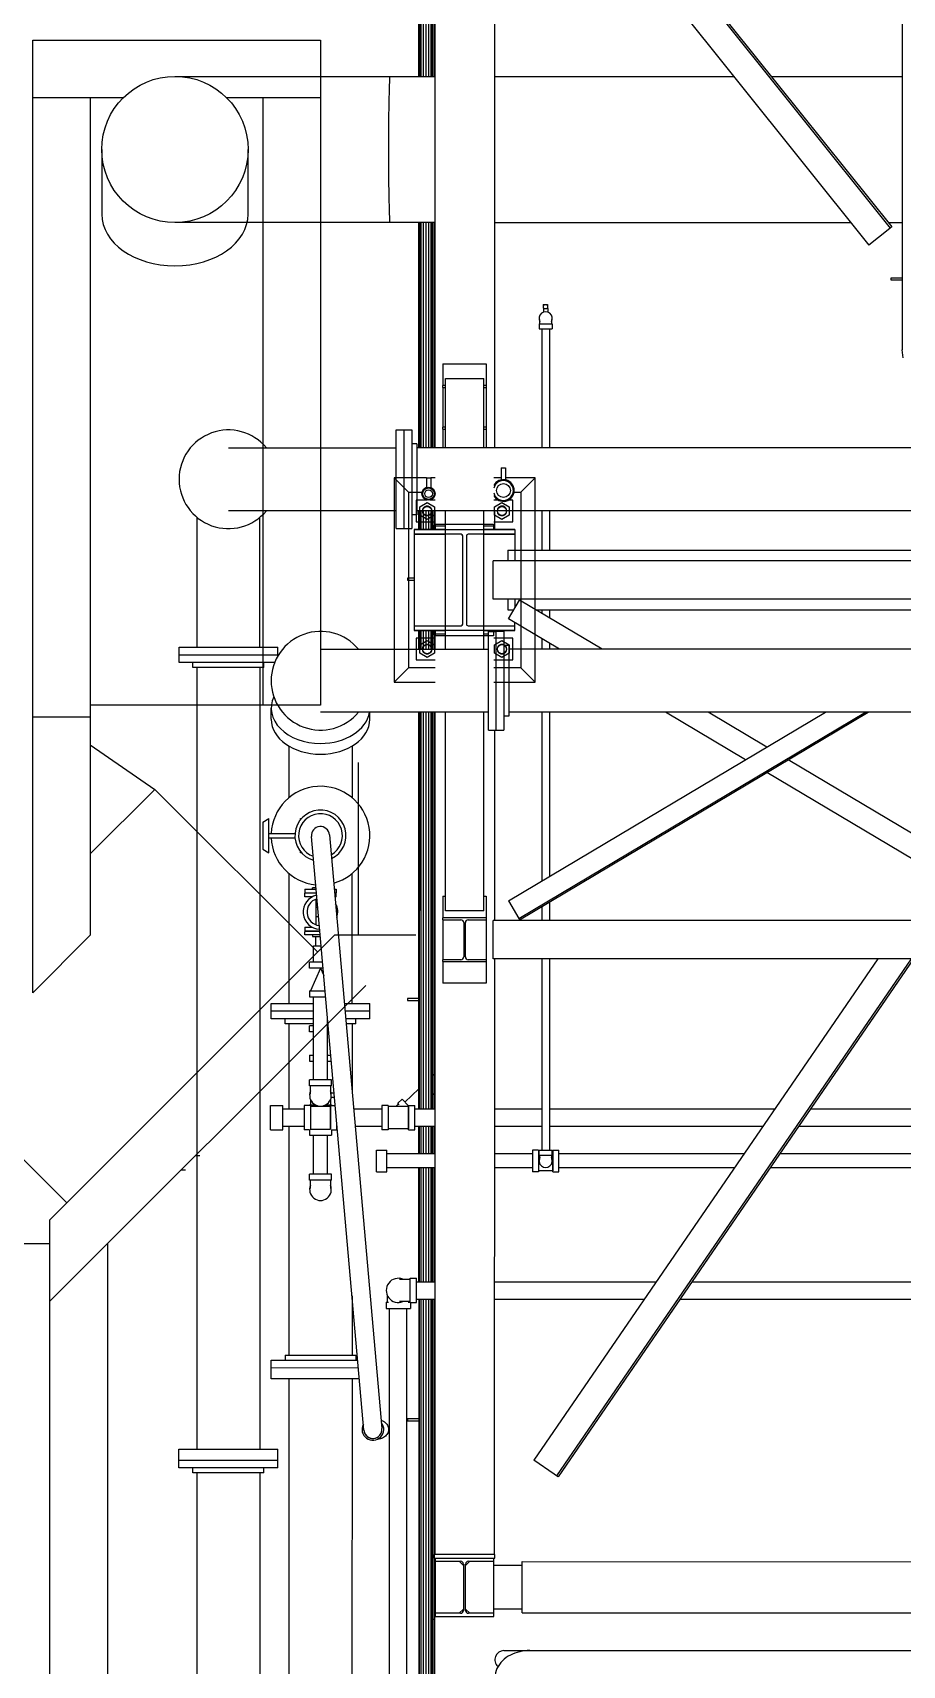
# Model space of a CAD drawing. Header units: metres. Extents: x 0 to 63075, y 0 to 44550.
# Drawn here: x 50563 to 51016, y 39129 to 39981 of the extents above; entities that cross this region are included whole.
import ezdxf

# ---------------------------------------------------------------- set-up
doc = ezdxf.new("R2010")
doc.units = ezdxf.units.M
doc.header["$LTSCALE"] = 75
for name, color, linetype in [('GSB', 7, 'Continuous'), ('ML6', 1, 'Continuous'), ('SL1', 8, 'Continuous')]:
    doc.layers.add(name, color=color, linetype=linetype)

# ---------------------------------------------------------------- blocks, each defined once
blk = doc.blocks.new('A$C6bae614f')
at = {"layer": 'SL1'}
for p, q in [((352211.4, 40905), (352211.6, 48118.5)), ((352213.5, 48142.8), (352213.2, 40905)), ((352218.8, 48144.6), (352218.5, 40905)), ((352226.7, 48145.7), (352226.4, 40905)), ((352236, 48146.1), (352235.8, 40905)), ((352245.4, 48145.7), (352245.1, 40905)), ((352253.3, 48144.6), (352253, 40905)), ((352258.6, 48118.5), (352258.3, 40905)), ((352260.4, 48118.5), (352260.2, 40905)), ((353890.2, 42253.9), (353890.1, 39954.4)), ((352265.8, 42041), (352265.8, 40905)), ((352266.8, 42041), (352266.7, 39614.5)), ((352473.8, 42041), (352473.7, 39614.5)), ((352561.4, 41987.6), (353849, 40378)), ((352566.3, 41991.6), (353853.9, 40382)), ((352486.7, 41927.9), (353774.3, 40318.3)), ((350870.2, 37720.4), (350870.3, 41030.4)), ((350870.3, 41030.4), (351870.3, 41030.4)), ((351870.3, 41030.4), (351870.2, 38720.4)), ((351364.3, 40905), (352266.8, 40905)), ((352473.8, 40905), (353305, 40904.9)), ((353435.6, 40904.9), (353890.2, 40904.9)), ((351184.5, 40830.4), (350870.3, 40830.4)), ((351070.3, 40830.4), (351070.2, 37920.4)), ((351870.3, 40830.4), (351544.1, 40830.4)), ((351670.2, 38720.4), (351670.3, 40830.4)), ((351110.3, 40651), (351110.3, 40426.1)), ((351618.3, 40426.1), (351618.3, 40651)), ((352266.8, 40397), (351364.3, 40397)), ((352211.3, 39614.5), (352211.4, 40397)), ((352213.2, 40397), (352213.2, 39614.5)), ((352218.5, 40397), (352218.5, 39614.5)), ((352226.4, 40397), (352226.4, 39614.5)), ((352235.8, 40397), (352235.7, 39614.5)), ((352245.1, 40397), (352245.1, 39614.5)), ((352253, 40397), (352253, 39614.5)), ((352258.3, 40397), (352258.3, 39614.5)), ((352260.2, 40397), (352260.1, 39614.5)), ((352265.8, 40397), (352265.7, 39614.5)), ((352473.8, 40397), (353711.3, 40396.9)), ((353842, 40396.9), (353890.2, 40396.9)), ((353841.4, 40372), (353774.3, 40318.3)), ((353849, 40378), (353841.4, 40372)), ((353853.9, 40382), (353849, 40378)), ((353851, 40204.4), (353851, 40198)), ((353890.1, 40204.4), (353851, 40204.4)), ((353851, 40198), (353890.1, 40198)), ((352643.8, 40112.1), (352658.8, 40112.3)), ((352643.8, 40112.1), (352644.2, 40085.8)), ((352658.8, 40112.3), (352659.2, 40086.1)), ((352632.3, 40045.1), (352632.3, 40059.8)), ((352671.9, 40059.8), (352671.9, 40045.1)), ((352629.1, 40045.1), (352675.1, 40045.1)), ((352629.1, 40045.1), (352629.1, 40027.6)), ((352629.1, 40027.6), (352675.1, 40027.6)), ((352638.7, 40027.6), (352638.7, 39614.5)), ((352665.4, 40027.6), (352665.4, 39614.5)), ((352675.1, 40045.1), (352675.1, 40027.6)), ((353893.3, 39926.7), (353890.1, 39954.4)), ((353890.1, 39954.4), (353892, 39954.4)), ((352295.2, 39906), (352295.2, 39831)), ((352295.2, 39906), (352445.2, 39906)), ((352445.2, 39906), (352445.2, 39831)), ((352294.2, 39831), (352294.2, 39824.4)), ((352303.7, 39831), (352294.2, 39831)), ((352303.7, 39614.5), (352303.7, 39855)), ((352303.7, 39855), (352436.7, 39855)), ((352436.7, 39614.5), (352436.7, 39855)), ((352446.2, 39831), (352436.7, 39831)), ((352446.2, 39824.4), (352446.2, 39831)), ((352294.2, 39824.4), (352303.7, 39824.4)), ((352295.2, 39824.4), (352295.2, 39685.6)), ((352436.7, 39824.4), (352446.2, 39824.4)), ((352445.2, 39824.4), (352445.2, 39685.6)), ((352133, 39333.5), (352133, 39676.4)), ((352133, 39676.4), (352186.8, 39676.4)), ((352159.9, 39333.5), (352159.9, 39676.4)), ((352186.8, 39676.4), (352186.8, 39333.5)), ((352294.2, 39685.6), (352294.2, 39679)), ((352303.7, 39685.6), (352294.2, 39685.6)), ((352294.2, 39679), (352303.7, 39679)), ((352295.2, 39679), (352295.2, 39614.5)), ((352446.2, 39685.6), (352436.7, 39685.6)), ((352436.7, 39679), (352446.2, 39679)), ((352445.2, 39679), (352445.2, 39614.5)), ((352446.2, 39679), (352446.2, 39685.6)), ((351550.3, 39614.5), (352133, 39614.5)), ((352204.3, 39628), (352186.8, 39628)), ((352204.3, 39628), (352204.3, 39381.9)), ((354696.8, 39614.4), (352204.3, 39614.5)), ((352497.7, 39545), (352512.7, 39545)), ((352497.7, 39545), (352497.7, 39502.9)), ((352512.7, 39545), (352512.7, 39502.9)), ((352175.2, 39460), (352125.2, 39510)), ((352237.7, 39510), (352125.2, 39510)), ((352125.2, 39510), (352125.2, 38800)), ((352237.7, 39510), (352252.7, 39510)), ((352237.7, 39510), (352237.7, 39476.7)), ((352252.7, 39510), (352252.7, 39476.7)), ((352268.7, 39510), (352252.7, 39510)), ((352497.7, 39510), (352471.7, 39510)), ((352615.2, 39510), (352512.7, 39510)), ((352615.2, 39510), (352565.2, 39460)), ((352615.2, 38800), (352615.2, 39510)), ((352175.2, 39460), (352175.2, 38850)), ((352175.2, 39460), (352222.8, 39460)), ((352202.7, 39432.5), (352202.7, 39357.5)), ((352240.5, 39432.5), (352202.7, 39432.5)), ((352268.7, 39432.5), (352249.9, 39432.5)), ((352267.7, 39460), (352268.7, 39460)), ((352487.9, 39432.5), (352471.7, 39432.5)), ((352537.7, 39432.5), (352522.6, 39432.5)), ((352537.7, 39357.5), (352537.7, 39432.5)), ((352542.5, 39460), (352565.2, 39460)), ((352565.2, 39460), (352565.2, 38850)), ((351440.3, 39373.1), (351440.3, 38921.9)), ((352133, 39395.4), (351550.3, 39395.4)), ((351659.4, 38921.9), (351659.4, 39373.1)), ((352204.3, 39381.9), (352186.8, 39381.9)), ((354696.8, 39395.3), (352204.3, 39395.4)), ((352211.3, 39330), (352211.3, 39395.4)), ((352213.2, 39395.4), (352213.2, 39330)), ((352214.8, 39409.6), (352240.2, 39424.3)), ((352214.8, 39380.3), (352214.8, 39409.6)), ((352240.2, 39365.6), (352214.8, 39380.3)), ((352218.5, 39395.4), (352218.5, 39330)), ((352225.2, 39402.2), (352223.6, 39395)), ((352223.6, 39395), (352225.2, 39387.7)), ((352229.8, 39408), (352225.2, 39402.2)), ((352225.2, 39387.7), (352229.8, 39381.9)), ((352226.4, 39395.4), (352226.4, 39330)), ((352236.5, 39411.2), (352229.8, 39408)), ((352229.8, 39381.9), (352236.5, 39378.7)), ((352235.7, 39395.4), (352235.7, 39330)), ((352243.9, 39411.2), (352236.5, 39411.2)), ((352236.5, 39378.7), (352243.9, 39378.7)), ((352240.2, 39424.3), (352265.7, 39409.6)), ((352265.7, 39380.3), (352240.2, 39365.6)), ((352250.6, 39408), (352243.9, 39411.2)), ((352243.9, 39378.7), (352250.6, 39381.9)), ((352245.1, 39395.4), (352245.1, 39330)), ((352255.2, 39402.2), (352250.6, 39408)), ((352250.6, 39381.9), (352255.2, 39387.7)), ((352253, 39395.4), (352253, 39330)), ((352256.9, 39395), (352255.2, 39402.2)), ((352255.2, 39387.7), (352256.9, 39395)), ((352258.3, 39395.4), (352258.3, 39330)), ((352260.1, 39395.4), (352260.1, 39330)), ((352265.7, 39409.6), (352265.7, 39380.3)), ((352265.7, 39395.4), (352265.7, 39342.5)), ((352266.7, 39395.4), (352266.7, 39342.5)), ((352303.7, 38914.5), (352303.7, 39395.4)), ((352436.7, 38914.5), (352436.7, 39395.4)), ((352473.7, 39395.4), (352473.7, 39342.5)), ((352474.8, 39409.6), (352500.2, 39424.3)), ((352474.8, 39380.3), (352474.8, 39409.6)), ((352500.2, 39365.6), (352474.8, 39380.3)), ((352485.2, 39402.2), (352483.6, 39395)), ((352483.6, 39395), (352485.2, 39387.7)), ((352489.8, 39408), (352485.2, 39402.2)), ((352485.2, 39387.7), (352489.8, 39381.9)), ((352496.5, 39411.2), (352489.8, 39408)), ((352489.8, 39381.9), (352496.5, 39378.7)), ((352503.9, 39411.2), (352496.5, 39411.2)), ((352496.5, 39378.7), (352503.9, 39378.7)), ((352500.2, 39424.3), (352525.7, 39409.6)), ((352525.7, 39380.3), (352500.2, 39365.6)), ((352510.6, 39408), (352503.9, 39411.2)), ((352503.9, 39378.7), (352510.6, 39381.9)), ((352515.2, 39402.2), (352510.6, 39408)), ((352510.6, 39381.9), (352515.2, 39387.7)), ((352516.9, 39395), (352515.2, 39402.2)), ((352515.2, 39387.7), (352516.9, 39395)), ((352525.7, 39409.6), (352525.7, 39380.3)), ((352638.7, 39395.4), (352638.7, 39258.4)), ((352665.4, 39395.4), (352665.4, 39258.4)), ((352133, 39333.5), (352186.8, 39333.5)), ((352195.2, 39330), (352545.2, 39330)), ((352195.2, 39330), (352195.2, 38980)), ((352303.7, 39330), (352195.2, 39330)), ((352202.7, 39357.5), (352268.7, 39357.5)), ((352265.7, 39346), (352265.2, 39346)), ((352265.2, 39346), (352265.2, 39330)), ((352303.7, 39342.5), (352265.2, 39342.5)), ((352269.2, 39349), (352471.2, 39349)), ((352269.2, 39330), (352269.2, 39349)), ((352475.2, 39342.5), (352436.7, 39342.5)), ((352545.2, 39330), (352436.7, 39330)), ((352471.2, 39349), (352471.2, 39330)), ((352471.7, 39357.5), (352537.7, 39357.5)), ((352475.2, 39330), (352475.2, 39342.5)), ((352545.2, 39330), (352545.2, 39221.5)), ((352358, 39314), (352195.2, 39314)), ((352195.2, 39314), (352303.7, 39314)), ((352364, 39002), (352364, 39308)), ((352376.5, 39308), (352376.5, 39002)), ((352545.2, 39314), (352382.5, 39314)), ((352436.7, 39314), (352545.2, 39314)), ((354370.2, 39221.4), (352470.2, 39221.5)), ((352470.2, 39088.5), (352470.2, 39221.5)), ((352520.2, 39258.5), (354403.7, 39258.4)), ((352520.2, 39258.5), (352520.2, 39221.5)), ((352172.2, 39161.3), (352172.2, 39155)), ((352195.2, 39161.3), (352172.2, 39161.3)), ((352172.2, 39155), (352195.2, 39155)), ((354370.2, 39088.4), (352470.2, 39088.5)), ((352520.2, 39088.5), (352520.2, 39051.5)), ((352545.2, 39088.5), (352545.2, 39057.9)), ((352520.2, 39051.5), (352541.4, 39051.5)), ((352522.6, 39019.9), (352561.6, 39085.4)), ((352848.7, 38914.5), (352561.6, 39085.4)), ((352618.6, 39051.4), (354221.8, 39051.4)), ((352638.7, 39051.4), (352638.7, 39039.5)), ((352665.4, 39051.4), (352665.4, 39023.6)), ((352195.2, 38996), (352358, 38996)), ((352195.2, 38996), (352303.7, 38996)), ((352545.2, 38980), (352195.2, 38980)), ((352195.2, 38980), (352303.7, 38980)), ((352211.3, 38914.5), (352211.3, 38980)), ((352213.2, 38980), (352213.2, 38914.5)), ((352218.5, 38980), (352218.5, 38914.5)), ((352226.4, 38980), (352226.4, 38914.5)), ((352235.7, 38980), (352235.7, 38914.5)), ((352245.1, 38980), (352245, 38914.5)), ((352253, 38980), (352253, 38914.5)), ((352258.3, 38980), (352258.3, 38914.5)), ((352260.1, 38980), (352260.1, 38914.5)), ((352265.2, 38980), (352265.2, 38964)), ((352269.2, 38961), (352269.2, 38980)), ((352382.5, 38996), (352545.2, 38996)), ((352436.7, 38996), (352545.2, 38996)), ((352436.7, 38980), (352545.2, 38980)), ((352452.9, 38633.5), (352453, 38976.4)), ((352453, 38976.4), (352479.9, 38976.4)), ((352471.2, 38980), (352471.2, 38961)), ((352475.2, 38976.4), (352475.2, 38980)), ((352479.9, 38633.5), (352479.9, 38976.4)), ((352506.8, 38976.4), (352479.9, 38976.4)), ((352506.8, 38976.4), (352506.8, 38633.5)), ((352699.7, 38914.5), (352522.6, 39019.9)), ((352545.2, 38980), (352545.2, 39006.4)), ((351378.4, 38921.9), (351721.3, 38921.9)), ((351378.4, 38868.1), (351378.4, 38921.9)), ((351721.3, 38890.6), (351721.3, 38921.9)), ((352202.7, 38952.5), (352202.7, 38877.5)), ((352268.7, 38952.5), (352202.7, 38952.5)), ((352214.8, 38929.6), (352240.2, 38944.3)), ((352214.8, 38900.3), (352214.8, 38929.6)), ((352225.2, 38922.2), (352223.5, 38915)), ((352229.8, 38928), (352225.2, 38922.2)), ((352236.5, 38931.2), (352229.8, 38928)), ((352243.9, 38931.2), (352236.5, 38931.2)), ((352240.2, 38944.3), (352265.6, 38929.6)), ((352250.6, 38928), (352243.9, 38931.2)), ((352255.2, 38922.2), (352250.6, 38928)), ((352256.9, 38915), (352255.2, 38922.2)), ((352265.2, 38967.5), (352303.7, 38967.5)), ((352265.2, 38964), (352265.7, 38964)), ((352265.6, 38929.6), (352265.6, 38900.3)), ((352265.7, 38967.5), (352265.7, 38914.5)), ((352266.7, 38967.5), (352266.7, 38914.5)), ((352471.2, 38961), (352269.2, 38961)), ((352436.7, 38967.5), (352453, 38967.5)), ((352537.7, 38952.5), (352471.7, 38952.5)), ((352474.8, 38929.6), (352500.2, 38944.3)), ((352474.8, 38900.3), (352474.8, 38929.6)), ((352485.2, 38922.2), (352483.5, 38915)), ((352489.8, 38928), (352485.2, 38922.2)), ((352496.5, 38931.2), (352489.8, 38928)), ((352503.9, 38931.2), (352496.5, 38931.2)), ((352500.2, 38944.3), (352525.6, 38929.6)), ((352510.6, 38928), (352503.9, 38931.2)), ((352524.3, 38928), (352506.8, 38928)), ((352515.2, 38922.2), (352510.6, 38928)), ((352516.9, 38915), (352515.2, 38922.2)), ((352524.3, 38928), (352524.3, 38681.9)), ((352525.6, 38929.6), (352525.6, 38900.3)), ((352537.7, 38877.5), (352537.7, 38952.5)), ((352638.7, 38950.8), (352638.7, 38914.5)), ((352665.4, 38934.9), (352665.4, 38914.5)), ((351378.4, 38895), (351721.3, 38895)), ((351710.4, 38868.1), (351378.4, 38868.1)), ((351426.8, 38850.6), (351426.8, 38868.1)), ((351672.9, 38850.6), (351672.9, 38868.1)), ((351870.3, 38914.5), (352452.9, 38914.5)), ((352202.7, 38877.5), (352268.7, 38877.5)), ((352240.2, 38885.6), (352214.8, 38900.3)), ((352223.5, 38915), (352225.2, 38907.7)), ((352225.2, 38907.7), (352229.8, 38901.9)), ((352229.8, 38901.9), (352236.5, 38898.7)), ((352236.5, 38898.7), (352243.9, 38898.7)), ((352265.6, 38900.3), (352240.2, 38885.6)), ((352243.9, 38898.7), (352250.6, 38901.9)), ((352250.6, 38901.9), (352255.2, 38907.7)), ((352255.2, 38907.7), (352256.9, 38915)), ((352471.7, 38877.5), (352537.7, 38877.5)), ((352500.2, 38885.6), (352474.8, 38900.3)), ((352483.5, 38915), (352485.2, 38907.7)), ((352485.2, 38907.7), (352489.8, 38901.9)), ((352489.8, 38901.9), (352496.5, 38898.7)), ((352496.5, 38898.7), (352503.9, 38898.7)), ((352525.6, 38900.3), (352500.2, 38885.6)), ((352503.9, 38898.7), (352510.6, 38901.9)), ((352510.6, 38901.9), (352515.2, 38907.7)), ((352515.2, 38907.7), (352516.9, 38915)), ((354696.8, 38914.4), (352524.3, 38914.5)), ((351672.9, 38850.6), (351426.8, 38850.6)), ((351440.3, 38850.6), (351440.2, 36134.4)), ((351659.4, 38850.6), (351659.3, 36134.4)), ((351698.4, 38805), (351698.4, 38805)), ((351698.4, 38805), (351698.4, 38805)), ((352175.2, 38850), (352125.2, 38800)), ((352268.7, 38850), (352175.2, 38850)), ((352565.2, 38850), (352471.7, 38850)), ((352615.2, 38800), (352565.2, 38850)), ((352125.2, 38800), (352268.7, 38800)), ((352471.7, 38800), (352615.2, 38800)), ((351870.2, 38720.4), (351070.2, 38720.4)), ((351698.4, 38670.9), (351698.4, 38709.9)), ((352452.9, 38695.4), (351870.3, 38695.5)), ((352041.3, 38670.9), (352041.3, 38695.5)), ((352211.3, 37316.7), (352211.3, 38695.4)), ((352213.2, 38695.4), (352213.1, 37316.7)), ((352218.5, 38695.4), (352218.4, 37316.7)), ((352226.4, 38695.4), (352226.3, 37316.7)), ((352235.7, 38695.4), (352235.7, 37316.7)), ((352245, 38695.4), (352245, 37316.7)), ((352253, 38695.4), (352252.9, 37316.7)), ((352258.2, 38695.4), (352258.2, 37316.7)), ((352260.1, 38695.4), (352260.1, 37316.7)), ((352265.7, 38695.4), (352265.7, 37316.7)), ((352266.7, 38695.4), (352266.6, 35769)), ((352303.7, 38005), (352303.7, 38695.4)), ((352436.7, 38005), (352436.7, 38695.4)), ((352522.6, 38040), (353623.7, 38695.4)), ((354696.8, 38695.3), (352524.3, 38695.4)), ((352559.1, 37978.6), (353763.4, 38695.4)), ((352561.5, 37974.5), (353772.7, 38695.4)), ((352638.7, 38695.4), (352638.7, 38109.1)), ((352665.4, 38695.4), (352665.3, 38125)), ((353345.7, 38529.9), (353067.7, 38695.4)), ((353420.2, 38574.3), (353216.7, 38695.4)), ((350870.2, 38679), (351070.2, 38679)), ((352524.3, 38681.9), (352506.8, 38681.9)), ((351070.2, 38582.3), (351294.5, 38427.5)), ((352452.9, 38633.5), (352506.8, 38633.5)), ((352473.7, 38633.5), (352473.7, 37971.5)), ((351760.4, 38577.6), (351760.3, 38398.7)), ((351979.4, 38577.6), (351979.3, 38398.7)), ((354317.8, 38039.9), (353494.7, 38529.9)), ((352001.5, 37920.4), (352001.6, 38520.4)), ((354278.8, 37974.5), (353420.2, 38485.6)), ((351070.2, 38203.2), (351294.5, 38427.5)), ((351294.5, 38427.5), (351860.1, 37861.8)), ((351669.8, 38313.8), (351689.8, 38326.8)), ((351669.8, 38313.8), (351669.8, 38219.8)), ((351689.8, 38206.8), (351689.8, 38326.8)), ((351799.8, 38326.8), (351804.2, 38326.8)), ((351799.8, 38321.6), (351799.8, 38326.8)), ((351689.8, 38274.3), (351781.3, 38274.3)), ((351689.8, 38259.3), (351781.3, 38259.3)), ((352020.5, 36200.7), (351838.5, 38264)), ((351901.2, 38269.6), (352083.2, 36206.2)), ((351669.8, 38219.8), (351689.8, 38206.8)), ((351799.8, 38206.8), (351799.8, 38212)), ((351804.2, 38206.8), (351799.8, 38206.8)), ((351760.3, 38134.9), (351760.3, 37683.7)), ((351979.4, 37683.7), (351979.4, 38134.9)), ((351815.9, 38081.1), (351854.6, 38081.1)), ((351815.9, 38081.1), (351815.9, 38068.4)), ((351815.9, 38068.4), (351855.7, 38068.4)), ((351842, 38081.1), (351842, 38085.9)), ((351854.2, 38085.9), (351842, 38085.9)), ((351842, 38066.8), (351842, 38068.4)), ((351853.1, 38085.9), (351853.1, 38097.7)), ((351917.8, 38081.1), (351923.8, 38081.1)), ((351919, 38068.4), (351923.8, 38068.4)), ((351923.8, 38081.1), (351923.8, 38068.4)), ((351855.9, 38066.8), (351815.9, 38066.8)), ((351815.9, 38054.1), (351815.9, 38066.8)), ((351841.4, 38054.1), (351815.9, 38054.1)), ((351853.1, 38045.2), (351853.1, 37957.3)), ((351860.3, 38016.8), (351854.3, 38016.8)), ((351854.3, 37985.8), (351854.3, 38016.8)), ((351923.8, 38066.8), (351919.1, 38066.8)), ((351923.8, 38054.1), (351920.2, 38054.1)), ((351923.8, 38054.1), (351923.8, 38066.8)), ((352295.2, 38056), (352295.2, 37981)), ((352295.2, 38056), (352303.7, 38056)), ((352436.7, 38056), (352445.2, 38056)), ((352445.2, 38056), (352445.2, 37981)), ((352522.6, 38040), (352559.1, 37978.6)), ((352638.7, 38020.4), (352638.7, 37971.4)), ((352665.3, 38036.3), (352665.3, 37971.4)), ((351854.3, 37985.8), (351863, 37985.8)), ((352294.2, 37981), (352294.2, 37974.4)), ((352446.2, 37981), (352294.2, 37981)), ((352294.2, 37974.4), (352357.3, 37974.4)), ((352295.2, 37974.4), (352295.2, 37835.6)), ((352436.7, 38005), (352303.7, 38005)), ((352367.3, 37964.4), (352367.3, 37845.6)), ((352373.1, 37845.6), (352373.1, 37964.4)), ((352383.1, 37974.4), (352446.2, 37974.4)), ((352445.2, 37974.4), (352445.2, 37835.6)), ((352446.2, 37974.4), (352446.2, 37981)), ((354670.2, 37971.4), (352470.2, 37971.5)), ((352470.2, 37838.5), (352470.2, 37971.5)), ((352559.1, 37978.6), (352561.5, 37974.5)), ((350870.2, 37720.4), (351070.2, 37920.4)), ((350930.1, 36931.9), (351918.7, 37920.4)), ((351815.9, 37948.5), (351841.4, 37948.5)), ((351815.9, 37948.5), (351815.9, 37935.8)), ((351815.9, 37935.8), (351867.4, 37935.8)), ((351867.6, 37934.2), (351815.9, 37934.2)), ((351815.9, 37921.5), (351815.9, 37934.2)), ((351868.7, 37921.5), (351815.9, 37921.5)), ((351842, 37935.8), (351842, 37934.2)), ((351842, 37921.5), (351842, 37916.7)), ((351842, 37916.7), (351869.1, 37916.7)), ((351853.1, 37883.3), (351853.1, 37916.7)), ((352201.5, 37920.4), (351918.7, 37920.4)), ((351845.7, 37883.3), (351872, 37883.3)), ((351845.7, 37826.8), (351845.7, 37883.3)), ((351877, 37826.8), (351832.1, 37826.8)), ((351832.1, 37806.2), (351832.1, 37826.8)), ((351878.9, 37806.2), (351832.1, 37806.2)), ((351869.8, 37806.2), (351835.3, 37727.4)), ((351869.8, 37806.2), (351881.1, 37780.4)), ((352294.2, 37835.6), (352294.2, 37829)), ((352357.3, 37835.6), (352294.2, 37835.6)), ((352294.2, 37829), (352446.2, 37829)), ((352295.2, 37829), (352295.2, 37754)), ((352446.2, 37835.6), (352383.1, 37835.6)), ((352445.2, 37829), (352445.2, 37754)), ((352446.2, 37829), (352446.2, 37835.6)), ((354670.2, 37838.4), (352470.2, 37838.5)), ((352473.7, 37838.5), (352473.6, 35769)), ((353805.6, 37838.4), (352610.8, 36096.2)), ((352638.7, 37838.4), (352638.6, 37173.2)), ((352665.3, 37838.4), (352665.3, 37173.2)), ((353921.6, 37838.4), (352689.7, 36042.1)), ((353929.3, 37838.4), (352694.9, 36038.5)), ((352027.6, 37746.4), (350930.1, 36649)), ((351832.1, 37727.4), (351885.8, 37727.4)), ((351832.1, 37727.4), (351832.1, 37706.8)), ((351835.3, 37727.4), (351885.8, 37727.4)), ((352445.2, 37754), (352295.2, 37754)), ((351698.4, 37629.9), (351698.4, 37683.7)), ((351698.4, 37683.7), (351845.7, 37683.7)), ((351832.1, 37706.8), (351887.6, 37706.8)), ((351845.7, 37418.4), (351845.7, 37706.8)), ((351952.9, 37683.7), (352041.3, 37683.7)), ((352041.3, 37629.9), (352041.3, 37683.7)), ((352172.2, 37700.7), (352172.2, 37694.4)), ((352211.3, 37700.7), (352172.2, 37700.7)), ((352172.2, 37694.4), (352211.3, 37694.4)), ((351845.7, 37656.8), (351698.4, 37656.8)), ((351845.7, 37629.9), (351698.4, 37629.9)), ((351746.8, 37612.4), (351746.8, 37629.9)), ((351893.9, 37418.4), (351893.9, 37635)), ((351894.4, 37629.9), (351893.9, 37629.9)), ((352041.3, 37656.8), (351955.3, 37656.8)), ((352041.3, 37629.9), (351957.7, 37629.9)), ((351992.9, 37612.4), (351992.9, 37629.9)), ((351845.7, 37612.4), (351746.8, 37612.4)), ((351760.3, 37612.4), (351760.3, 37316.8)), ((351845.7, 37605.4), (351832.1, 37605.4)), ((351832.1, 37584.8), (351832.1, 37605.4)), ((351845.7, 37584.8), (351832.1, 37584.8)), ((351895.9, 37612.4), (351893.9, 37612.4)), ((351896.6, 37605.4), (351893.9, 37605.4)), ((351898.4, 37584.8), (351893.9, 37584.8)), ((351992.9, 37612.4), (351959.2, 37612.4)), ((351979.4, 37612.4), (351979.3, 37383.9)), ((351832.1, 37504.1), (351845.7, 37504.1)), ((351832.1, 37504.1), (351832.1, 37483.4)), ((351893.9, 37504.1), (351905.5, 37504.1)), ((351832.1, 37483.4), (351845.7, 37483.4)), ((351893.9, 37483.4), (351907.3, 37483.4)), ((350988.7, 36990.5), (350564.5, 37414.7)), ((351907.5, 37418.4), (351832.1, 37418.4)), ((351832.1, 37397.7), (351832.1, 37418.4)), ((351907.5, 37397.7), (351832.1, 37397.7)), ((351835.3, 37368.4), (351835.3, 37397.7)), ((351904.4, 37397.7), (351904.4, 37368.4)), ((351907.5, 37397.7), (351907.5, 37418.4)), ((352260.1, 37432.2), (352265.7, 37437.4)), ((351832.1, 37330.8), (351852.4, 37330.8)), ((351832.1, 37330.8), (351832.1, 37328.6)), ((351835.3, 37349.1), (351835.3, 37330.8)), ((351887.2, 37330.8), (351907.5, 37330.8)), ((351904.4, 37349.1), (351904.4, 37330.8)), ((351917.2, 37371.8), (351906.8, 37371.8)), ((351918.5, 37356.8), (351906.8, 37356.8)), ((351907.5, 37330.8), (351907.5, 37328.6)), ((352140.9, 37334.7), (352131.1, 37325.4)), ((352138.8, 37337), (352153.8, 37351.1)), ((352143.6, 37331.8), (352138.8, 37337)), ((352175.1, 37328.4), (352153.8, 37351.1)), ((352163.1, 37341.2), (352211.3, 37386.4)), ((352260.1, 37366), (352265.7, 37371.3)), ((351696.2, 37244.6), (351696.2, 37328.6)), ((351696.2, 37328.6), (351738.9, 37328.6)), ((351738.9, 37244.6), (351738.9, 37328.6)), ((351812.6, 37316.8), (351738.9, 37316.8)), ((351812.6, 37328.6), (351812.6, 37244.6)), ((351834.8, 37328.6), (351812.6, 37328.6)), ((351834.8, 37328.6), (351834.8, 37246.7)), ((351904.8, 37325.4), (351834.8, 37325.5)), ((351904.8, 37246.7), (351904.8, 37328.6)), ((351904.8, 37328.6), (351921, 37328.6)), ((351904.8, 37325.4), (351904.8, 37247.7)), ((351904.8, 37310.2), (351904.8, 37310.2)), ((352083, 37316.7), (351985.3, 37316.7)), ((352083, 37328.6), (352083, 37244.5)), ((352105.2, 37328.6), (352083, 37328.6)), ((352105.2, 37328.6), (352105.2, 37244.5)), ((352175.1, 37325.4), (352105.2, 37325.4)), ((352175.1, 37244.5), (352175.1, 37328.6)), ((352175.1, 37328.6), (352197.4, 37328.6)), ((352175.1, 37325.4), (352175.1, 37247.7)), ((352197.4, 37244.5), (352197.4, 37328.6)), ((352266.7, 37316.7), (352197.4, 37316.7)), ((352207.6, 37316.7), (352211.3, 37320.2)), ((352638.6, 37316.7), (352473.7, 37316.7)), ((353447.8, 37316.7), (352665.3, 37316.7)), ((354669.7, 37316.7), (353571.5, 37316.7)), ((351696.2, 37244.6), (351738.9, 37244.6)), ((351812.6, 37256.4), (351738.9, 37256.4)), ((351760.3, 37256.4), (351760.2, 36461.4)), ((351832.1, 37244.6), (351812.6, 37244.6)), ((351832.1, 37244.6), (351832.1, 37226.1)), ((351832.1, 37226.1), (351907.5, 37226.1)), ((351834.5, 37246.7), (351905.1, 37246.7)), ((351835.3, 37247.7), (351834.8, 37247.7)), ((351835.3, 37247.7), (351835.3, 37246.7)), ((351845.7, 37090.7), (351845.7, 37226.1)), ((351893.9, 37090.7), (351893.9, 37226.1)), ((351904.8, 37247.7), (351904.4, 37247.7)), ((351904.4, 37247.7), (351904.4, 37246.7)), ((351907.5, 37244.5), (351927, 37244.5)), ((351907.5, 37244.5), (351907.5, 37226.1)), ((351927, 37244.5), (351927, 37260.3)), ((351927.4, 37256.4), (351927, 37256.4)), ((352083, 37256.4), (351990.6, 37256.4)), ((352105.2, 37244.5), (352083, 37244.5)), ((352175.1, 37247.7), (352105.2, 37247.7)), ((352175.1, 37272), (352175.1, 37272)), ((352175.1, 37244.5), (352197.4, 37244.5)), ((352266.7, 37256.4), (352197.4, 37256.4)), ((352211.3, 37160.7), (352211.3, 37256.4)), ((352213.1, 37256.4), (352213.1, 37160.7)), ((352218.4, 37256.4), (352218.4, 37160.7)), ((352226.3, 37256.4), (352226.3, 37160.7)), ((352235.7, 37256.4), (352235.7, 37160.7)), ((352245, 37256.4), (352245, 37160.7)), ((352252.9, 37256.4), (352252.9, 37160.7)), ((352258.2, 37256.4), (352258.2, 37160.7)), ((352260.1, 37256.4), (352260.1, 37160.7)), ((352265.7, 37256.4), (352265.7, 37160.7)), ((352638.6, 37256.4), (352473.7, 37256.4)), ((353406.5, 37256.4), (352665.3, 37256.4)), ((354669.7, 37256.3), (353530.1, 37256.4)), ((352064.1, 37174.3), (352100.4, 37174.3)), ((352064.1, 37098.9), (352064.1, 37174.3)), ((352100.4, 37098.9), (352100.4, 37174.3)), ((352266.7, 37160.7), (352100.4, 37160.7)), ((352606, 37160.7), (352473.7, 37160.7)), ((352606, 37174.3), (352606, 37098.8)), ((352626.6, 37174.3), (352606, 37174.3)), ((352626.6, 37174.3), (352626.6, 37098.8)), ((352629, 37171.1), (352626.6, 37171.1)), ((352675, 37173.2), (352629, 37173.2)), ((352629, 37155.7), (352629, 37173.2)), ((352675, 37155.7), (352675, 37173.2)), ((352677.3, 37171.1), (352675, 37171.1)), ((352677.3, 37098.8), (352677.3, 37174.3)), ((352677.3, 37174.3), (352698, 37174.3)), ((352677.3, 37171.1), (352677.3, 37102)), ((352698, 37098.8), (352698, 37174.3)), ((353340.8, 37160.7), (352698, 37160.7)), ((354669.7, 37160.6), (353464.5, 37160.7)), ((351386.1, 37105), (351400.7, 37105)), ((351436.1, 37155), (351450.7, 37155)), ((352266.7, 37112.4), (352100.4, 37112.5)), ((352211.2, 36716.7), (352211.3, 37112.4)), ((352213.1, 37112.4), (352213.1, 36716.7)), ((352218.4, 37112.4), (352218.4, 36716.7)), ((352226.3, 37112.4), (352226.3, 36716.7)), ((352235.7, 37112.4), (352235.6, 36716.7)), ((352245, 37112.4), (352245, 36716.7)), ((352252.9, 37112.4), (352252.9, 36716.7)), ((352258.2, 37112.4), (352258.2, 36716.7)), ((352260.1, 37112.4), (352260, 36716.7)), ((352265.7, 37112.4), (352265.6, 36716.7)), ((352606, 37112.4), (352473.7, 37112.4)), ((352675, 37155.7), (352629, 37155.7)), ((352632.2, 37141), (352632.2, 37155.7)), ((352671.8, 37155.7), (352671.8, 37141)), ((353307.7, 37112.4), (352698, 37112.4)), ((354669.7, 37112.4), (353431.4, 37112.4)), ((351907.5, 37090.7), (351832.1, 37090.7)), ((351832.1, 37070.1), (351832.1, 37090.7)), ((351907.5, 37070.1), (351832.1, 37070.1)), ((351835.3, 37040.7), (351835.3, 37070.1)), ((351904.3, 37070.1), (351904.3, 37040.7)), ((351907.5, 37070.1), (351907.5, 37090.7)), ((352064.1, 37098.9), (352100.4, 37098.9)), ((352626.6, 37098.8), (352606, 37098.8)), ((352677.3, 37102), (352626.6, 37102)), ((352677.3, 37098.8), (352698, 37098.8)), ((350930.1, 34705), (350930.1, 36931.9)), ((350330.1, 36849.1), (350930.1, 36849)), ((351130.1, 36849), (351130.1, 34705)), ((352144.2, 36725.4), (352181.4, 36725.4)), ((352181.4, 36644.5), (352181.4, 36728.6)), ((352181.4, 36728.6), (352203.6, 36728.6)), ((352203.6, 36644.5), (352203.6, 36728.6)), ((352203.6, 36716.7), (352266.6, 36716.7)), ((352473.6, 36716.7), (353036.4, 36716.7)), ((353160.1, 36716.7), (354669.7, 36716.7)), ((351979.3, 36667.2), (351979.3, 36461.3)), ((352101.3, 36670.6), (352101.3, 36645.3)), ((352203.6, 36656.4), (352266.6, 36656.4)), ((352211.2, 36656.4), (352211, 30044)), ((352213.1, 36656.4), (352212.9, 30034.9)), ((352218.4, 36656.4), (352218.2, 30024.2)), ((352226.3, 36656.4), (352226.1, 30018.9)), ((352235.6, 36656.4), (352235.4, 30017.1)), ((352245, 36656.4), (352244.8, 30018.9)), ((352252.9, 36656.4), (352252.7, 30027.1)), ((352258.2, 36656.4), (352258, 30032.1)), ((352260, 36656.4), (352259.8, 30044)), ((352265.6, 36656.4), (352265.6, 35769)), ((352473.6, 36656.4), (352995, 36656.4)), ((353118.7, 36656.4), (354669.7, 36656.3)), ((352098.1, 36645.3), (352106.1, 36645.3)), ((352098.1, 36645.3), (352098.1, 36623.1)), ((352098.1, 36623.1), (352182.2, 36623.1)), ((352109.9, 34418.5), (352110, 36623.1)), ((352181.4, 36647.7), (352144.2, 36647.7)), ((352170.2, 34418.5), (352170.3, 36623.1)), ((352174.2, 36645.3), (352181.4, 36645.3)), ((352179, 36645.3), (352179, 36647.7)), ((352181.4, 36644.5), (352203.6, 36644.5)), ((352182.2, 36644.5), (352182.2, 36623.1)), ((351698.3, 36443.9), (351999, 36443.9)), ((351698.3, 36379.5), (351698.3, 36443.9)), ((351746.7, 36461.4), (351992.8, 36461.3)), ((351746.7, 36461.4), (351746.7, 36443.9)), ((351992.8, 36461.3), (351992.8, 36443.9)), ((352001.4, 36416.9), (351698.3, 36417)), ((352004.7, 36379.5), (351698.3, 36379.5)), ((351760.2, 36379.5), (351760.1, 33454.4)), ((351979.3, 36379.5), (351979.2, 33454.4)), ((352172.1, 36240.1), (352172.1, 36233.8)), ((352211.2, 36240.1), (352172.1, 36240.1)), ((352172.1, 36233.8), (352211.2, 36233.8)), ((351378.3, 36070), (351378.3, 36134.4)), ((351378.3, 36134.4), (351721.2, 36134.4)), ((351378.3, 36097), (351721.2, 36097)), ((351721.2, 36070), (351721.2, 36134.4)), ((352681.7, 36047.5), (352610.8, 36096.2)), ((351721.2, 36070), (351378.3, 36070)), ((351426.7, 36052.6), (351426.7, 36070)), ((351672.8, 36052.6), (351426.7, 36052.6)), ((351440.2, 36052.6), (351440.1, 33134.4)), ((351659.3, 36052.6), (351659.2, 33134.4)), ((351672.8, 36052.6), (351672.8, 36070)), ((352689.7, 36042.1), (352681.7, 36047.5)), ((352694.9, 36038.5), (352689.7, 36042.1)), ((352260, 35766.5), (352265.1, 35766.5)), ((352265.1, 35769), (352265.1, 35756.5)), ((352475.1, 35769), (352265.1, 35769)), ((352265.1, 35756.5), (352475.1, 35756.5)), ((352265.6, 35756.5), (352265.4, 30051.5)), ((352268.6, 35756.5), (352268.6, 35553.5)), ((352268.6, 35745.5), (352356.5, 35745.5)), ((352351.5, 35745.5), (352366.5, 35730.5)), ((352373.7, 35730.5), (352388.7, 35745.5)), ((352383.7, 35745.5), (352471.6, 35745.5)), ((352471.6, 35553.5), (352471.6, 35756.5)), ((352475.1, 35756.5), (352475.1, 35769)), ((352570.1, 35744), (354669.7, 35743.9)), ((352570.1, 35566), (352570.1, 35744)), ((352366.5, 35735.5), (352366.5, 35574.5)), ((352373.7, 35574.5), (352373.7, 35735.5)), ((352570.1, 35731), (352471.6, 35731)), ((352366.5, 35579.5), (352351.5, 35564.5)), ((352373.7, 35579.5), (352388.7, 35564.5)), ((352570.1, 35579), (352471.6, 35579)), ((352265.6, 35543.5), (352260, 35543.5)), ((352356.5, 35564.5), (352268.6, 35564.5)), ((352268.6, 35553.5), (352471.6, 35553.5)), ((352471.6, 35564.5), (352383.7, 35564.5)), ((352570.1, 35566), (354673.9, 35565.9)), ((352507.1, 35435), (352595, 35435)), ((352595, 35435), (366037.1, 35434.5))]:
    blk.add_line(p, q, dxfattribs=at)
for centre, radius in [((351364.3, 40651), 254), ((351364.3, 40651), 254), ((351364.3, 40651), 254), ((352651.4, 40104.7), 7.5), ((352505.2, 39466), 24.1), ((352245.2, 39455), 23), ((352245.2, 39455), 19.8), ((352245.2, 39455), 13.3), ((352240.2, 39395), 16), ((352500.2, 39395), 16), ((352240.2, 38915), 16), ((352500.2, 38915), 16)]:
    blk.add_circle(centre, radius, dxfattribs=at)
for centre, radius, start, end in [((352652.1, 40064.2), 23, 329.5263, 210.47), ((351549.9, 39505), 171.4, 39.7071, 320.2891), ((352505.2, 39466), 37.7, 207.3568, 152.6394), ((352505.2, 39466), 34.5, 194.1202, 165.876), ((352358, 39308), 6, 359.9981, 89.9981), ((352382.5, 39308), 6, 89.9981, 179.9981), ((351869.9, 38805), 171.4, 39.7068, 320.2888), ((352358, 39002), 6, 269.9981, 359.9981), ((352382.5, 39002), 6, 179.9981, 269.9981), ((351869.9, 38805), 171.4, 179.9947, 179.9981), ((351869.9, 38805), 171.4, 179.9941, 320.2993), ((351869.9, 38805), 171.4, 179.9952, 179.9981), ((351869.8, 38266.8), 171.4, 285.6282, 177.4909), ((351869.8, 38266.8), 88.9, 295.7937, 254.2889), ((351869.8, 38266.8), 76.2, 299.459, 250.6236), ((351869.8, 38266.8), 31.5, 5.0413, 185.0413), ((351869.8, 38266.8), 171.4, 182.5053, 264.4082), ((351869.8, 38001.3), 60, 102.8558, 267.2268), ((351869.8, 38001.3), 47, 105.037, 265.0456), ((351869.8, 38001.3), 60, 341.1101, 28.9725), ((352357.3, 37964.4), 10, 359.9981, 89.9981), ((352383.1, 37964.4), 10, 89.9981, 179.9981), ((352357.3, 37845.6), 10, 269.9981, 359.9981), ((352383.1, 37845.6), 10, 179.9981, 269.9981), ((351869.8, 37364.3), 37.7, 156.3213, 23.675), ((352140.2, 37286.6), 37.7, 21.9472, 21.9878), ((352140.2, 37286.6), 37.7, 338.0085, 338.0491), ((352652, 37136.6), 23, 149.5263, 30.47), ((351869.8, 37036.6), 37.7, 156.3213, 23.675), ((352140.1, 36686.6), 42, 67.5869, 292.4094), ((352051.9, 36203.4), 37.7, 151.6115, 38.4711), ((352051.9, 36203.4), 31.5, 184.3195, 5.7631), ((352051.9, 36203.4), 31.5, 185.0413, 5.0413), ((352356.5, 35735.5), 10, 359.9981, 89.9981), ((352383.7, 35735.5), 10, 89.9981, 179.9981), ((352356.5, 35574.5), 10, 269.9981, 359.9981), ((352383.7, 35574.5), 10, 179.9981, 269.9981), ((352507.1, 35403.5), 31.5, 89.9981, 228.7531)]:
    blk.add_arc(centre, radius, start, end, dxfattribs=at)
for centre, major_axis, ratio, start_param, end_param in [((352111.1, 40651), (0, -254), 0.019996, 3.141593, 6.283185), ((352111.1, 40651), (0, 254), 0.019996, 0, 1.570796), ((352111.1, 40651), (0, -254), 0.019996, 4.712389, 6.283185), ((351364.3, 40426.1), (-254, 0), 0.707107, 0, 1.570796), ((351364.3, 40426.1), (254, 0), 0.707107, 4.712389, 6.283185), ((351869.9, 38709.9), (-171.4, 0), 0.715209, 5.95392, 7.853982), ((351869.9, 38709.9), (171.4, 0), 0.715209, 4.712389, 6.165262), ((351869.9, 38670.9), (171.4, 0), 0.707107, 3.141593, 6.283185), ((351869.9, 38626.7), (109.5, 0), 0.707107, 4.557765, 4.867013)]:
    blk.add_ellipse(centre, major_axis=major_axis, ratio=ratio, start_param=start_param, end_param=end_param, dxfattribs=at)
for points, knots in [([(352080.7, 36235.4), (352083.5, 36234.4), (352086.1, 36233.1), (352088.5, 36231.7), (352090.8, 36230.3), (352092.9, 36228.8), (352094.8, 36227.1), (352096.8, 36225.4), (352098.5, 36223.5), (352100, 36221.5), (352101.6, 36219.4), (352103, 36217.1), (352104, 36214.9), (352105.1, 36212.3), (352105.8, 36209.7), (352106.2, 36207.1), (352106.6, 36204.1), (352106.5, 36201), (352105.8, 36197.9), (352105.5, 36196.3), (352105, 36194.6), (352104.4, 36193), (352103.4, 36190.6), (352102.1, 36188.3), (352100.5, 36186), (352099, 36184), (352097.3, 36182), (352095.2, 36180.2), (352093.3, 36178.5), (352091.2, 36176.9), (352088.8, 36175.4), (352086.7, 36174.1), (352084.3, 36172.9), (352081.7, 36171.9), (352079.2, 36171), (352076.7, 36170.2), (352073.9, 36169.7), (352071.7, 36169.3), (352069.4, 36169), (352067.1, 36168.9)], [0.5510045, 0.5510045, 0.5510045, 0.5510045, 0.5830963, 0.5830963, 0.5830963, 0.6146057, 0.6146057, 0.6146057, 0.6490345, 0.6490345, 0.6490345, 0.6871391, 0.6871391, 0.6871391, 0.729778, 0.729778, 0.729778, 0.780407, 0.780407, 0.780407, 0.8073862, 0.8073862, 0.8073862, 0.8469625, 0.8469625, 0.8469625, 0.8827146, 0.8827146, 0.8827146, 0.9152784, 0.9152784, 0.9152784, 0.9452414, 0.9452414, 0.9452414, 0.9730208, 0.9730208, 0.9730208, 0.9952912, 0.9952912, 0.9952912, 0.9952912]), ([(352596.8, 35435), (352585, 35435), (352573.2, 35433.7), (352561.8, 35431.1), (352550.5, 35428.5), (352539.5, 35424.7), (352529.4, 35419.5), (352519.3, 35414.3), (352510, 35407.8), (352502, 35399.9), (352494, 35392.1), (352487.3, 35382.9), (352482.7, 35372.7), (352478.5, 35363.3), (352476, 35353.1), (352475.7, 35342.8), (352475.6, 35341.8), (352475.6, 35340.9), (352475.6, 35339.9)], [5.354503, 5.354503, 5.354503, 5.354503, 5.658783, 5.658783, 5.658783, 5.963063, 5.963063, 5.963063, 6.267342, 6.267342, 6.267342, 6.571622, 6.571622, 6.571622, 6.84907, 6.84907, 6.84907, 6.875902, 6.875902, 6.875902, 6.875902])]:
    blk.add_open_spline(points, degree=3, knots=knots, dxfattribs=at)
blk = doc.blocks.new('zw$15D4')
at = {"layer": 'ML6', "xscale": 0.2502808837766805, "yscale": 0.2502808837766805, "zscale": 0.2502808837766805}
blk.add_blockref('A$C6bae614f', (-85544.7, -3177.3), dxfattribs=at)

msp = doc.modelspace()

# ---------------------------------------------------------------- block references
at = {"layer": 'GSB', "xscale": 0.6000000000000068, "yscale": 0.6000000000000068, "zscale": 0.6000000000000068}
msp.add_blockref('zw$15D4', (49200, 35721.63), dxfattribs=at)

doc.saveas('drawing.dxf')
